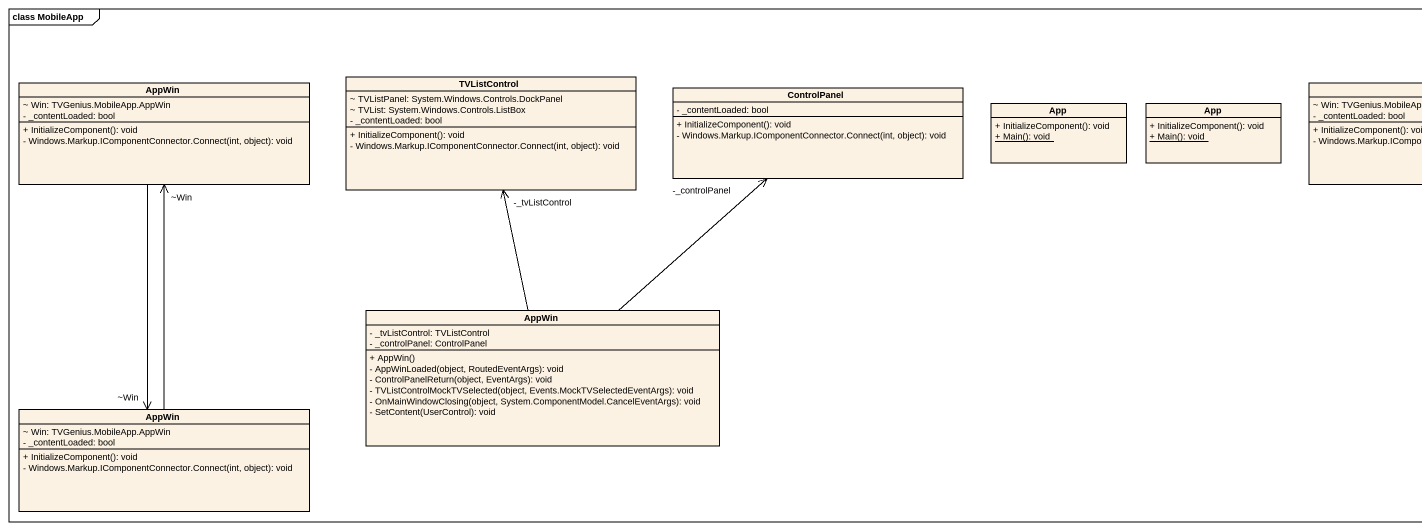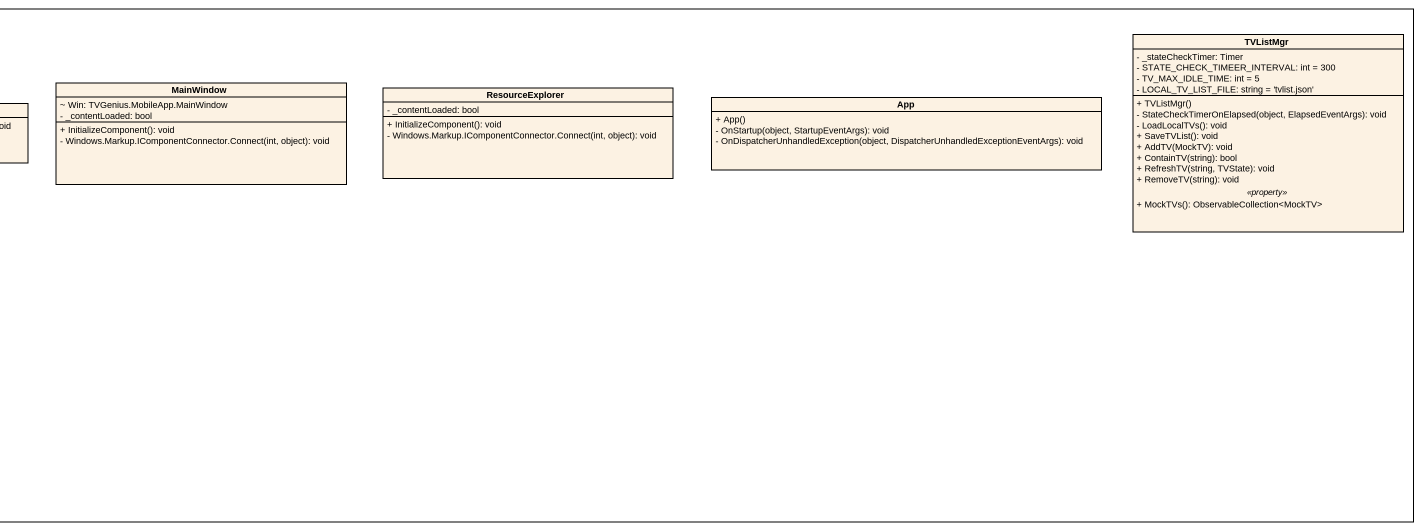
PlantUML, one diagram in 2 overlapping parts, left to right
@startuml
mainframe class MobileApp
hide circle
hide empty members
skinparam classAttributeIconSize 0
class TVListMgr {
  - _stateCheckTimer: Timer
  - STATE_CHECK_TIMEER_INTERVAL: int = 300
  - TV_MAX_IDLE_TIME: int = 5
  - LOCAL_TV_LIST_FILE: string = 'tvlist.json'
  --
  + TVListMgr()
  - StateCheckTimerOnElapsed(object, ElapsedEventArgs): void
  - LoadLocalTVs(): void
  + SaveTVList(): void
  + AddTV(MockTV): void
  + ContainTV(string): bool
  + RefreshTV(string, TVState): void
  + RemoveTV(string): void
  .. <<property>> ..
  + MockTVs(): ObservableCollection<MockTV>
}
class AppWin {
  ~ Win: TVGenius.MobileApp.AppWin
  - _contentLoaded: bool
  + InitializeComponent(): void
  - Windows.Markup.IComponentConnector.Connect(int, object): void
}
class TVListControl {
  ~ TVListPanel: System.Windows.Controls.DockPanel
  ~ TVList: System.Windows.Controls.ListBox
  - _contentLoaded: bool
  + InitializeComponent(): void
  - Windows.Markup.IComponentConnector.Connect(int, object): void
}
class ControlPanel {
  - _contentLoaded: bool
  + InitializeComponent(): void
  - Windows.Markup.IComponentConnector.Connect(int, object): void
}
class App {
  + InitializeComponent(): void
  {static} + Main(): void
}
class "App" as App_2 {
  + InitializeComponent(): void
  {static} + Main(): void
}
class MainWindow {
  ~ Win: TVGenius.MobileApp.MainWindow
  - _contentLoaded: bool
  + InitializeComponent(): void
  - Windows.Markup.IComponentConnector.Connect(int, object): void
}
class ResourceExplorer {
  - _contentLoaded: bool
  + InitializeComponent(): void
  - Windows.Markup.IComponentConnector.Connect(int, object): void
}
class "App" as App_3 {
  + App()
  - OnStartup(object, StartupEventArgs): void
  - OnDispatcherUnhandledException(object, DispatcherUnhandledExceptionEventArgs): void
}
class "AppWin" as AppWin_2 {
  - _tvListControl: TVListControl
  - _controlPanel: ControlPanel
  + AppWin()
  - AppWinLoaded(object, RoutedEventArgs): void
  - ControlPanelReturn(object, EventArgs): void
  - TVListControlMockTVSelected(object, Events.MockTVSelectedEventArgs): void
  - OnMainWindowClosing(object, System.ComponentModel.CancelEventArgs): void
  - SetContent(UserControl): void
}
class "AppWin" as AppWin_3 {
  ~ Win: TVGenius.MobileApp.AppWin
  - _contentLoaded: bool
  + InitializeComponent(): void
  - Windows.Markup.IComponentConnector.Connect(int, object): void
}
AppWin --> "~Win" AppWin_3
AppWin_2 -up-> "-_tvListControl" TVListControl
AppWin_2 -up-> "-_controlPanel" ControlPanel
AppWin_3 -up-> "~Win" AppWin
@enduml
